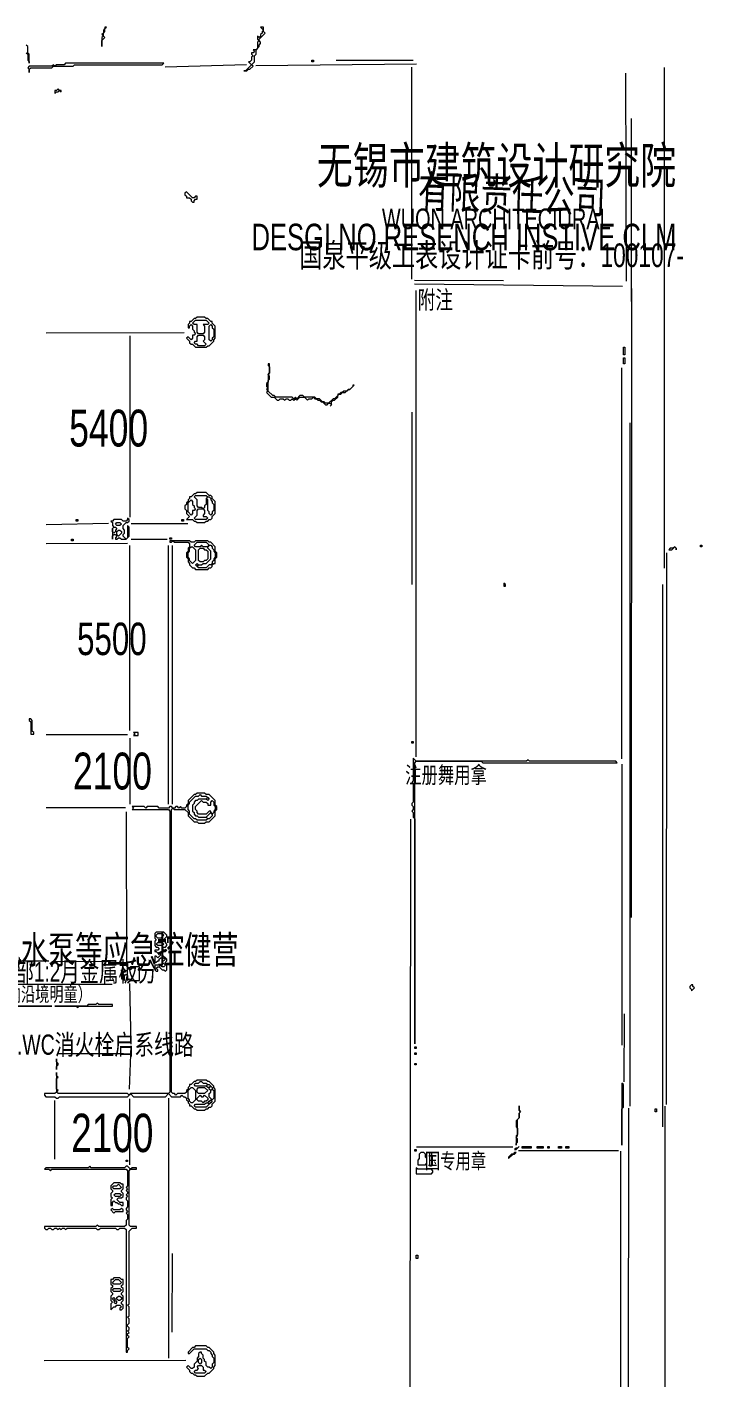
# Model space of a CAD drawing. Extents: x 10 to 1972, y 10 to 1392.
# Drawn here: x 1526 to 1972, y 498 to 1392 of the extents above; entities that cross this region are included whole.
import ezdxf

# ---------------------------------------------------------------- set-up
doc = ezdxf.new("R2010")
doc.units = 0
for name, color, linetype, lineweight in [('OCR_TEXT', 6, 'Continuous', 0), ('TRACE_CURVE', 6, 'Continuous', 0), ('TRACE_STRAIGHT', 5, 'Continuous', 0), ('TRACE_TEXT_SYMBOL', 6, 'Continuous', 0)]:
    doc.layers.add(name, color=color, linetype=linetype, lineweight=lineweight)
doc.styles.add('wqy-unicode', font='wqy-unicode.lff')

msp = doc.modelspace()

# ---------------------------------------------------------------- linework, layer by layer
at = {"layer": 'TRACE_CURVE', "color": 6}
for points in [[(1781, 908), (1781, 893), (1780, 892), (1781, 891), (1781, 879), (1780, 878), (1780, 877), (1781, 876), (1781, 874), (1780, 873), (1781, 872), (1781, 869), (1782, 868), (1782, 719), (1782, 905), (1783, 906), (1826, 906), (1827, 905), (1916, 905), (1915, 906), (1858, 906), (1857, 907), (1856, 906), (1783, 906)], [(1639, 883), (1640, 884), (1641, 883), (1644, 883), (1645, 882), (1644, 881), (1639, 881), (1638, 880), (1637, 880), (1636, 879), (1636, 878), (1635, 877), (1635, 873), (1636, 872), (1636, 871), (1637, 870), (1638, 870), (1639, 869), (1644, 869), (1645, 868), (1644, 867), (1638, 867), (1637, 868), (1636, 868), (1633, 871), (1633, 873), (1632, 874), (1632, 877), (1633, 878), (1633, 879), (1637, 883)], [(1641, 880), (1642, 879), (1644, 879), (1645, 878), (1645, 877), (1647, 877), (1647, 879), (1648, 880), (1649, 879), (1649, 877), (1650, 876), (1650, 874), (1649, 873), (1649, 872), (1648, 871), (1647, 872), (1647, 873), (1646, 873), (1644, 871), (1639, 871), (1638, 872), (1638, 873), (1637, 874), (1637, 876)], [(1644, 881), (1645, 882), (1646, 881), (1645, 880)], [(1647, 872), (1648, 871), (1648, 870), (1646, 868), (1645, 868), (1644, 869)], [(1634, 690), (1635, 690), (1637, 688), (1637, 682), (1635, 680), (1634, 680), (1633, 681), (1633, 682), (1632, 683), (1632, 688)], [(1639, 693), (1640, 694), (1641, 694), (1642, 693), (1644, 693), (1645, 692), (1644, 691), (1637, 691), (1636, 692), (1637, 693)], [(1638, 689), (1639, 690), (1643, 690), (1645, 688), (1643, 686), (1639, 686), (1638, 687)], [(1644, 691), (1645, 692), (1646, 692), (1647, 691), (1646, 690), (1645, 690)], [(1646, 690), (1647, 691), (1648, 690), (1648, 689), (1647, 688), (1646, 689)], [(1647, 688), (1648, 689), (1649, 688), (1649, 683), (1648, 682), (1646, 684), (1646, 686), (1647, 687)], [(1643, 679), (1644, 680), (1645, 680), (1646, 679), (1644, 677), (1637, 677), (1636, 678), (1637, 679)], [(1640, 685), (1641, 684), (1642, 684), (1643, 685), (1645, 683), (1645, 682), (1644, 681), (1643, 681), (1642, 680), (1641, 681), (1639, 681), (1638, 682), (1638, 683)], [(1645, 680), (1646, 681), (1647, 680), (1646, 679)], [(1646, 681), (1647, 682), (1648, 681), (1647, 680)]]:
    msp.add_lwpolyline(points, close=True, dxfattribs=at)
for points in [[(1638, 885), (1637, 884), (1636, 884), (1632, 880), (1632, 878), (1631, 877), (1631, 876), (1630, 875), (1628, 875), (1627, 876), (1626, 875), (1625, 876), (1624, 876), (1623, 875), (1622, 875), (1621, 876), (1620, 876), (1619, 875), (1613, 875), (1612, 876), (1605, 876), (1604, 875), (1603, 876), (1595, 876), (1596, 875), (1595, 874), (1619, 874), (1620, 873), (1620, 687), (1619, 686), (1594, 686), (1593, 685), (1592, 686), (1546, 686), (1545, 687), (1546, 688), (1545, 689), (1545, 696), (1546, 697), (1545, 698), (1545, 700), (1545, 687), (1544, 686), (1537, 686), (1537, 685), (1538, 684), (1544, 684), (1545, 683), (1546, 683), (1547, 684), (1592, 684), (1594, 686), (1596, 684), (1617, 684), (1619, 686), (1621, 684), (1627, 684), (1628, 685), (1629, 684), (1630, 684), (1631, 683), (1631, 682), (1632, 681), (1632, 680)], [(1632, 680), (1633, 679), (1633, 678), (1634, 678), (1636, 676), (1637, 676), (1638, 675), (1643, 675), (1644, 676), (1645, 676), (1646, 677), (1647, 677), (1648, 678), (1648, 679), (1650, 681), (1650, 689), (1649, 690), (1649, 691), (1646, 694), (1645, 694), (1644, 695), (1638, 695), (1637, 694), (1636, 694), (1634, 692), (1633, 692), (1633, 691), (1632, 690), (1632, 689), (1631, 688), (1631, 687), (1630, 686), (1625, 686), (1624, 685), (1623, 686), (1622, 686), (1621, 687), (1621, 874), (1622, 875), (1623, 874), (1630, 874), (1632, 872), (1632, 870), (1636, 866), (1638, 866), (1639, 865), (1643, 865), (1644, 866), (1646, 866), (1650, 870), (1650, 873), (1651, 874), (1651, 876), (1650, 877), (1650, 880), (1646, 884), (1644, 884), (1643, 885), (1638, 885)], [(1567, 638), (1566, 637), (1538, 637), (1537, 636), (1540, 636), (1541, 635), (1542, 636), (1591, 636), (1592, 635), (1592, 625), (1591, 624), (1592, 623), (1591, 622), (1592, 621), (1592, 620), (1591, 619), (1592, 618), (1591, 617), (1591, 616), (1592, 615), (1592, 611), (1591, 610), (1591, 609), (1592, 608), (1591, 607), (1592, 606), (1592, 603), (1591, 602), (1591, 599), (1590, 598), (1573, 598), (1572, 599), (1571, 598), (1537, 598), (1537, 597), (1538, 596), (1539, 596), (1540, 597), (1541, 597), (1542, 596), (1543, 596), (1544, 597), (1545, 597), (1546, 596), (1547, 597), (1548, 596), (1549, 597), (1550, 597), (1551, 596), (1552, 597), (1571, 597), (1572, 596), (1573, 596), (1574, 597), (1584, 597), (1585, 596), (1586, 596), (1587, 597), (1590, 597), (1591, 596), (1591, 515), (1592, 515), (1592, 516), (1593, 517)], [(1593, 517), (1592, 518), (1592, 524), (1593, 525), (1592, 526), (1592, 527), (1593, 528), (1592, 529), (1593, 530), (1593, 531), (1592, 532), (1592, 533), (1593, 534), (1593, 537), (1592, 538), (1593, 539), (1593, 545), (1592, 546), (1593, 547), (1593, 595), (1595, 597), (1598, 597), (1598, 598), (1594, 598), (1593, 599), (1593, 635), (1594, 636), (1598, 636), (1598, 637), (1595, 637), (1594, 636), (1592, 638), (1591, 638), (1590, 637), (1568, 637), (1567, 638)]]:
    msp.add_lwpolyline(points, dxfattribs=at)
at = {"layer": 'TRACE_STRAIGHT', "color": 5}
for p, q in [((1730, 1370), (1781, 1370)), ((1616.82, 1365.63), (1670.64, 1367.27)), ((1676.86, 1366.52), (1783.12, 1367.65)), ((1780.14, 1225.12), (1780.15, 1365.38)), ((1921.44, 1361.38), (1921.75, 1223.87)), ((1946.93, 1365.13), (1946.95, 1033.88)), ((1925.1, 1331.37), (1925.34, 1088.87)), ((1781.87, 1224.53), (1840.63, 1224.3)), ((1781.87, 1222.09), (1919.38, 1220.51)), ((1782.65, 1217.63), (1782.66, 908.88)), ((1925.36, 802.62), (1925.51, 1218.87)), ((1538.13, 1189.69), (1629.38, 1189.88)), ((1593.6, 1187.63), (1593.61, 1067.62)), ((1919.04, 907.62), (1919.05, 1166.38)), ((1780, 1137), (1780, 1023)), ((1924.52, 677.62), (1924.59, 1130.12)), ((1538.1, 1062.81), (1579.38, 1063.64)), ((1594.37, 1063.44), (1631.88, 1063.36)), ((1538.12, 1050.21), (1591.88, 1050.41)), ((1593.59, 926.37), (1593.61, 1048.88)), ((1594.38, 1052.94), (1618.12, 1052.93)), ((1619.04, 877.62), (1619.05, 1048.88)), ((1621.71, 877.62), (1621.71, 1048.88)), ((1948.58, 678.87), (1948.66, 1043.88)), ((1946, 1023), (1946, 664)), ((1538.13, 923.64), (1591.88, 923.82)), ((1593.59, 921.38), (1593.59, 877.62)), ((1919, 904), (1919, 718)), ((1538.12, 875.39), (1590.62, 875.47)), ((1591.01, 872.63), (1591.3, 770.12)), ((1778.94, 395.12), (1779.32, 867.63)), ((1516, 774), (1540, 774)), ((1541.87, 773.54), (1580.63, 773.63)), ((1440.63, 758.42), (1581.87, 758.56)), ((1593.35, 758.88), (1594.2, 718.82)), ((1920.62, 693.88), (1920.65, 738.88)), ((1593.23, 688.87), (1594.48, 717.73)), ((1545.63, 712.64), (1589.38, 712.59)), ((1543.92, 642.62), (1543.96, 681.38)), ((1593.58, 638.87), (1593.59, 682.62)), ((1619, 683), (1619, 511)), ((1923.4, 385.13), (1923.68, 676.38)), ((1947.64, 47.62), (1947.69, 677.63)), ((1783.12, 650.89), (1846.88, 650.9)), ((1850.62, 648.43), (1916.87, 648.4)), ((1918, 648), (1918, 397)), ((1621.57, 528.07), (1621.79, 580.13)), ((1536.87, 509.47), (1630.62, 509.53))]:
    msp.add_line(p, q, dxfattribs=at)
at = {"layer": 'TRACE_TEXT_SYMBOL', "color": 6}
for points in [[(1577, 1392), (1577, 1391), (1576, 1390), (1576, 1388), (1575, 1387), (1576, 1386), (1575, 1385), (1575, 1379), (1575, 1383), (1577, 1385), (1576, 1386), (1576, 1388), (1577, 1389), (1577, 1391), (1578, 1392)], [(1680, 1392), (1682, 1390), (1681, 1389), (1681, 1388), (1680, 1387), (1680, 1386), (1679, 1385), (1678, 1386), (1678, 1384), (1679, 1383), (1678, 1382), (1678, 1378), (1677, 1377), (1675, 1377), (1676, 1376), (1675, 1375), (1674, 1375), (1674, 1374), (1675, 1373), (1674, 1372), (1674, 1370), (1673, 1369), (1672, 1369), (1674, 1367), (1670, 1363), (1669, 1363), (1671, 1363), (1672, 1364), (1673, 1364), (1675, 1366), (1674, 1367), (1676, 1369), (1676, 1373), (1677, 1374), (1677, 1377), (1679, 1379), (1679, 1380), (1680, 1381), (1680, 1382), (1679, 1383), (1679, 1384), (1683, 1388), (1682, 1389), (1682, 1392)], [(1714, 1370), (1715, 1370), (1715, 1369), (1714, 1369)], [(1551, 1368), (1550, 1367), (1545, 1367), (1544, 1366), (1543, 1367), (1542, 1366), (1527, 1366), (1526, 1365), (1527, 1364), (1527, 1362), (1527, 1364), (1528, 1365), (1542, 1365), (1543, 1366), (1556, 1366), (1557, 1367), (1615, 1367), (1616, 1368)], [(1546, 1351), (1545, 1350), (1544, 1350), (1544, 1348), (1545, 1349), (1546, 1349), (1547, 1350), (1548, 1349), (1548, 1350), (1547, 1350)], [(1631, 1283), (1630, 1282), (1630, 1281), (1631, 1280), (1631, 1279), (1633, 1279), (1634, 1278), (1634, 1277), (1635, 1276), (1636, 1276), (1636, 1277), (1637, 1278), (1638, 1278), (1638, 1280), (1637, 1280), (1636, 1279), (1635, 1279)], [(1638, 1200), (1637, 1199), (1636, 1199), (1634, 1197), (1633, 1197), (1633, 1196), (1632, 1195), (1632, 1193), (1633, 1193), (1633, 1194), (1634, 1195), (1635, 1194), (1635, 1192), (1636, 1191), (1636, 1190), (1637, 1189), (1636, 1188), (1635, 1188), (1635, 1186), (1634, 1185), (1632, 1187), (1631, 1186), (1633, 1184), (1633, 1183), (1634, 1182), (1635, 1182), (1637, 1180), (1644, 1180), (1645, 1181), (1646, 1181), (1649, 1184), (1649, 1185), (1650, 1186), (1650, 1194), (1648, 1196), (1648, 1197), (1647, 1197), (1645, 1199), (1644, 1199), (1643, 1200)], [(1637, 1198), (1644, 1198), (1646, 1196), (1645, 1195), (1642, 1195), (1643, 1194), (1643, 1190), (1642, 1189), (1639, 1189), (1638, 1190), (1638, 1195), (1636, 1195), (1635, 1196)], [(1646, 1194), (1647, 1195), (1648, 1194), (1648, 1193), (1649, 1192), (1649, 1187), (1648, 1186), (1648, 1185), (1647, 1184), (1646, 1185)], [(1638, 1187), (1639, 1188), (1642, 1188), (1643, 1187), (1643, 1185), (1642, 1184), (1644, 1182), (1643, 1181), (1639, 1181), (1638, 1182), (1637, 1182), (1636, 1183), (1637, 1184), (1638, 1184)], [(1920, 1180), (1921, 1180), (1921, 1175), (1920, 1175)], [(1920, 1173), (1921, 1173), (1921, 1169), (1920, 1169)], [(1638, 1084), (1637, 1083), (1636, 1083), (1634, 1081), (1633, 1081), (1633, 1080), (1632, 1079), (1632, 1078), (1631, 1077), (1631, 1076), (1630, 1075), (1630, 1073), (1631, 1072), (1631, 1070), (1633, 1068), (1631, 1066), (1635, 1066), (1636, 1065), (1637, 1065), (1638, 1064), (1643, 1064), (1644, 1065), (1645, 1065), (1646, 1066), (1647, 1066), (1648, 1067), (1648, 1068), (1650, 1070), (1650, 1078), (1648, 1080), (1648, 1081), (1647, 1082), (1646, 1082), (1644, 1084)], [(1636, 1081), (1637, 1082), (1644, 1082), (1645, 1081), (1644, 1080), (1644, 1076), (1643, 1075), (1643, 1074), (1642, 1073), (1641, 1074), (1639, 1074), (1638, 1075), (1638, 1079)], [(1634, 1079), (1635, 1078), (1635, 1076), (1636, 1075), (1636, 1074), (1637, 1073), (1636, 1072), (1635, 1072), (1635, 1070), (1634, 1069), (1632, 1071), (1632, 1077)], [(1644, 1080), (1645, 1081), (1646, 1081), (1647, 1080), (1647, 1079), (1648, 1078), (1648, 1077), (1649, 1076), (1649, 1072), (1648, 1071), (1648, 1070), (1647, 1069), (1646, 1070), (1646, 1071), (1645, 1072), (1645, 1079)], [(1558, 1066), (1559, 1066), (1559, 1065), (1558, 1065)], [(1592, 1067), (1592, 1066), (1591, 1065), (1589, 1065), (1588, 1066), (1583, 1066), (1582, 1065), (1581, 1065), (1582, 1064), (1582, 1062), (1583, 1061), (1582, 1060), (1582, 1053), (1582, 1055), (1583, 1056), (1584, 1056), (1585, 1055), (1584, 1054), (1584, 1053), (1585, 1053), (1586, 1054), (1587, 1054), (1588, 1053), (1591, 1053), (1593, 1055), (1593, 1061), (1592, 1062), (1592, 1054), (1591, 1053), (1589, 1055), (1589, 1056), (1590, 1057), (1590, 1059), (1589, 1060), (1589, 1062), (1591, 1064), (1592, 1064), (1593, 1065), (1593, 1066)], [(1628, 1066), (1629, 1066), (1629, 1065), (1628, 1065)], [(1638, 1072), (1639, 1073), (1642, 1073), (1643, 1072), (1643, 1070), (1642, 1069), (1642, 1068), (1644, 1068), (1645, 1067), (1644, 1066), (1637, 1066), (1636, 1067), (1638, 1069)], [(1582, 1060), (1583, 1061), (1584, 1061), (1585, 1060), (1584, 1059), (1584, 1058), (1583, 1057), (1582, 1058)], [(1584, 1063), (1585, 1064), (1587, 1064), (1588, 1063), (1587, 1062), (1585, 1062)], [(1585, 1058), (1586, 1059), (1587, 1059), (1588, 1058), (1588, 1057), (1586, 1055), (1585, 1056)], [(1555, 1053), (1556, 1053), (1556, 1052), (1555, 1052)], [(1620, 1054), (1621, 1054), (1621, 1053), (1620, 1053)], [(1620, 1052), (1620, 1051), (1621, 1051), (1622, 1052), (1623, 1051), (1632, 1051), (1633, 1050), (1633, 1048), (1632, 1047), (1632, 1045), (1631, 1044), (1631, 1041), (1632, 1040), (1632, 1038), (1633, 1037), (1633, 1036), (1635, 1034), (1636, 1034), (1637, 1033), (1645, 1033), (1646, 1034), (1647, 1034), (1648, 1035), (1648, 1036), (1649, 1037), (1650, 1037), (1650, 1040), (1651, 1041), (1651, 1044), (1650, 1045), (1650, 1048), (1647, 1051), (1646, 1051), (1645, 1052), (1637, 1052), (1636, 1051), (1634, 1051), (1633, 1052)], [(1633, 1047), (1634, 1048), (1635, 1048), (1637, 1046), (1637, 1039), (1635, 1037), (1633, 1039), (1633, 1040), (1632, 1041), (1632, 1044), (1633, 1045)], [(1638, 1051), (1644, 1051), (1646, 1049), (1645, 1048), (1642, 1048), (1641, 1049), (1640, 1048), (1637, 1048), (1636, 1049)], [(1645, 1048), (1646, 1049), (1647, 1049), (1648, 1048), (1648, 1047), (1649, 1046), (1649, 1045), (1650, 1044), (1650, 1041), (1649, 1040), (1649, 1039), (1648, 1038), (1648, 1037), (1647, 1036), (1646, 1036), (1644, 1034), (1639, 1034), (1638, 1035), (1639, 1036), (1641, 1036), (1642, 1037), (1644, 1037), (1647, 1040), (1647, 1045), (1645, 1047)], [(1639, 1046), (1640, 1047), (1642, 1047), (1643, 1046), (1644, 1046), (1645, 1045), (1645, 1040), (1644, 1039), (1643, 1039), (1642, 1038), (1640, 1038), (1639, 1039)], [(1954, 1048), (1953, 1047), (1951, 1047), (1950, 1046), (1952, 1046), (1954, 1048), (1955, 1047), (1955, 1046), (1955, 1047)], [(1971, 1049), (1972, 1049), (1972, 1048), (1971, 1048)], [(1637, 1036), (1638, 1037), (1639, 1036), (1638, 1035)], [(1841, 1024), (1841, 1022), (1842, 1022), (1842, 1023)], [(1527, 934), (1527, 933), (1528, 932), (1528, 924), (1530, 924), (1530, 925), (1529, 926), (1529, 933), (1528, 934)], [(1596, 925), (1597, 924), (1596, 923), (1599, 923), (1599, 925)], [(1780, 919), (1781, 919), (1781, 918), (1780, 918)], [(1611, 791), (1612, 792), (1615, 792), (1616, 791), (1614, 789), (1612, 789), (1611, 790)], [(1611, 785), (1612, 786), (1615, 786), (1616, 785), (1615, 784), (1612, 784)], [(1594, 770), (1591, 767), (1590, 768), (1590, 767), (1589, 766), (1588, 767), (1588, 768), (1588, 762), (1589, 762), (1590, 761), (1590, 764), (1591, 765), (1592, 764), (1592, 761), (1593, 762), (1594, 761), (1600, 761), (1600, 767), (1599, 768), (1600, 769), (1600, 770)], [(1593, 769), (1594, 770), (1595, 769), (1594, 768)], [(1588, 764), (1589, 765), (1590, 764), (1589, 763)], [(1965, 758), (1964, 757), (1964, 756), (1965, 755), (1965, 754), (1967, 756), (1966, 757), (1966, 758)], [(1441, 746), (1439, 744), (1500, 744), (1501, 743), (1502, 744), (1542, 744), (1460, 744), (1459, 745), (1442, 745)], [(1572, 746), (1571, 745), (1566, 745), (1565, 744), (1544, 744), (1558, 744), (1559, 743), (1560, 744), (1582, 744), (1582, 745), (1573, 745)], [(1782, 717), (1783, 717), (1783, 716), (1782, 716)], [(1545, 709), (1545, 702), (1545, 704), (1546, 705), (1546, 706), (1545, 707)], [(1782, 713), (1783, 713), (1783, 712), (1782, 712)], [(1782, 706), (1783, 706), (1783, 705), (1782, 705)], [(1919, 693), (1919, 652), (1919, 676), (1920, 677), (1920, 692)], [(1851, 678), (1851, 675), (1852, 674), (1851, 673), (1851, 670), (1849, 668), (1849, 664), (1850, 663), (1850, 659), (1849, 658), (1849, 652), (1849, 653), (1850, 654), (1850, 656), (1849, 657), (1850, 658), (1850, 669), (1851, 670), (1851, 673), (1852, 674), (1851, 675)], [(1941, 676), (1942, 676), (1942, 674), (1941, 674)], [(1782, 649), (1783, 649), (1783, 648), (1782, 648)], [(1786, 647), (1785, 646), (1785, 643), (1784, 642), (1784, 639), (1789, 639), (1790, 640), (1790, 643), (1789, 644), (1789, 646), (1788, 647)], [(1792, 647), (1793, 647), (1793, 638), (1792, 638)], [(1848, 647), (1847, 646), (1846, 646), (1844, 644), (1844, 643), (1847, 646), (1848, 646), (1849, 647)], [(1851, 651), (1850, 650), (1849, 650), (1848, 649), (1849, 649)], [(1853, 651), (1859, 651), (1859, 650), (1853, 650)], [(1863, 651), (1867, 651), (1867, 650), (1863, 650)], [(1870, 651), (1871, 651), (1871, 650), (1870, 650)], [(1877, 651), (1879, 651), (1879, 650), (1877, 650)], [(1882, 651), (1884, 651), (1884, 650), (1882, 650)], [(1591, 642), (1592, 642), (1592, 641), (1591, 641)], [(1783, 637), (1783, 633), (1793, 633), (1794, 634), (1794, 635), (1793, 636), (1784, 636)], [(1583, 627), (1581, 625), (1581, 623), (1582, 622), (1582, 621), (1581, 620), (1581, 618), (1582, 617), (1581, 616), (1581, 612), (1582, 612), (1582, 614), (1583, 615), (1584, 614), (1585, 614), (1586, 613), (1587, 613), (1588, 612), (1589, 612), (1589, 614), (1587, 614), (1585, 616), (1586, 617), (1588, 617), (1589, 618), (1589, 620), (1588, 621), (1588, 622), (1589, 623), (1589, 626), (1588, 626), (1587, 627)], [(1585, 625), (1586, 626), (1588, 624), (1587, 623), (1583, 623), (1582, 624), (1583, 625)], [(1583, 619), (1584, 620), (1587, 620), (1588, 619), (1587, 618), (1584, 618)], [(1582, 610), (1581, 609), (1583, 607), (1584, 608), (1589, 608), (1589, 609), (1588, 610), (1587, 609), (1583, 609)], [(1783, 579), (1784, 579), (1784, 577), (1783, 577)], [(1583, 564), (1582, 563), (1581, 563), (1581, 560), (1582, 559), (1582, 558), (1581, 557), (1581, 555), (1582, 554), (1582, 553), (1581, 552), (1581, 549), (1582, 548), (1581, 547), (1581, 543), (1583, 545), (1584, 545), (1585, 546), (1587, 546), (1588, 545), (1587, 544), (1587, 543), (1588, 543), (1589, 544), (1589, 546), (1588, 547), (1588, 548), (1589, 549), (1589, 552), (1588, 553), (1588, 554), (1589, 555), (1589, 557), (1588, 558), (1588, 559), (1589, 560), (1589, 563), (1588, 563), (1587, 564)], [(1584, 563), (1586, 563), (1588, 561), (1587, 560), (1583, 560), (1582, 561)], [(1582, 556), (1583, 557), (1587, 557), (1588, 556), (1587, 555), (1583, 555)], [(1582, 550), (1583, 551), (1584, 550), (1583, 549)], [(1583, 548), (1584, 549), (1585, 548), (1584, 547)], [(1585, 551), (1586, 552), (1587, 552), (1588, 551), (1588, 550), (1587, 549), (1586, 549), (1585, 550)], [(1637, 519), (1636, 518), (1635, 518), (1632, 515), (1632, 514), (1633, 514), (1636, 517), (1644, 517), (1645, 516), (1646, 516), (1647, 515), (1647, 514), (1648, 513), (1648, 512), (1649, 511), (1649, 508), (1648, 507), (1648, 505), (1647, 504), (1646, 505), (1645, 505), (1644, 506), (1644, 508), (1643, 509), (1643, 510), (1642, 511), (1642, 513), (1641, 514), (1641, 515), (1640, 515), (1639, 514), (1639, 512), (1638, 511), (1638, 509), (1636, 507), (1636, 505), (1635, 504), (1634, 504), (1632, 506), (1631, 505), (1633, 503), (1633, 502), (1634, 501), (1635, 501), (1636, 500), (1637, 500), (1638, 499), (1643, 499), (1645, 501), (1646, 501), (1649, 504), (1649, 505), (1650, 506), (1650, 513), (1649, 514), (1649, 515), (1646, 518), (1645, 518), (1644, 519)], [(1639, 510), (1640, 511), (1641, 510), (1641, 508), (1640, 507), (1639, 508)], [(1638, 505), (1639, 506), (1641, 506), (1642, 505), (1642, 503), (1643, 503), (1644, 502), (1643, 501), (1637, 501), (1636, 502), (1637, 503), (1638, 503), (1639, 504)]]:
    msp.add_lwpolyline(points, close=True, dxfattribs=at)
for points in [[(1525, 1375), (1526, 1374), (1526, 1370), (1527, 1369), (1527, 1368), (1527, 1374), (1526, 1375), (1526, 1379), (1525, 1380)], [(1685, 1169), (1685, 1168), (1686, 1167), (1686, 1163), (1685, 1162), (1685, 1157), (1684, 1156), (1684, 1154), (1685, 1153), (1684, 1152), (1685, 1151), (1684, 1150), (1687, 1147), (1689, 1147), (1691, 1145), (1692, 1145), (1693, 1146), (1695, 1146), (1696, 1145), (1697, 1146), (1698, 1146), (1699, 1145), (1700, 1145), (1701, 1146), (1702, 1145), (1703, 1146), (1704, 1145), (1706, 1147), (1709, 1147), (1711, 1145), (1712, 1146), (1714, 1146), (1715, 1147), (1716, 1146), (1717, 1146), (1718, 1145), (1719, 1145), (1720, 1144), (1721, 1144), (1723, 1142), (1724, 1142), (1725, 1143), (1726, 1143), (1727, 1142), (1726, 1141), (1727, 1142), (1727, 1144), (1728, 1145), (1729, 1145), (1731, 1147), (1731, 1148), (1732, 1149), (1733, 1149), (1734, 1150), (1736, 1150), (1738, 1152), (1739, 1152), (1742, 1155), (1741, 1155), (1741, 1154), (1739, 1152), (1738, 1152), (1737, 1151), (1735, 1151)], [(1735, 1151), (1734, 1150), (1733, 1150), (1732, 1149), (1731, 1149), (1731, 1148), (1729, 1146), (1728, 1146), (1725, 1143), (1723, 1143), (1722, 1144), (1721, 1144), (1719, 1146), (1717, 1146), (1716, 1147), (1709, 1147), (1708, 1148), (1706, 1148), (1704, 1146), (1703, 1147), (1702, 1146), (1701, 1147), (1690, 1147), (1689, 1148), (1688, 1148), (1685, 1151), (1685, 1158), (1686, 1159), (1686, 1161), (1685, 1162), (1686, 1163), (1686, 1169), (1685, 1169)], [(1611, 793), (1610, 792), (1610, 789), (1611, 788), (1610, 787), (1610, 784), (1611, 783), (1612, 783), (1613, 782), (1612, 781), (1610, 781), (1610, 780), (1611, 780), (1612, 779), (1613, 779), (1614, 778), (1612, 776), (1611, 777), (1610, 777), (1610, 773), (1611, 773), (1612, 774), (1613, 774), (1613, 775), (1614, 776), (1616, 776), (1617, 775), (1615, 773), (1617, 771), (1616, 770), (1615, 770), (1614, 771), (1610, 771), (1610, 768), (1611, 767), (1612, 767), (1612, 768), (1611, 769), (1612, 770), (1613, 770), (1615, 768), (1616, 768), (1617, 767), (1618, 768), (1618, 771), (1617, 772), (1617, 773), (1618, 774), (1618, 775), (1615, 778), (1615, 779), (1616, 780), (1617, 780), (1618, 781), (1616, 781), (1615, 782), (1616, 783), (1617, 783), (1618, 784), (1618, 785), (1617, 786), (1617, 787), (1616, 788), (1618, 790)], [(1618, 790), (1618, 791), (1616, 793), (1611, 793)]]:
    msp.add_lwpolyline(points, dxfattribs=at)

# ---------------------------------------------------------------- texts
at = {"layer": 'OCR_TEXT', "color": 6, "style": 'wqy-unicode', "width": 0.72}
for s, height, p in [('无锡市建筑设计研究院', 24.198, (1717.26, 1288.31)), ('WUON ARCHITECIURAL', 13.6659, (1760.27, 1258.18)), ('DESGI NO RESENCH INSTIVE CLM', 17.5705, (1674.02, 1244.23)), ('国泉平级工表设计证卡前号：100107-', 15.6114, (1705.56, 1233.13)), ('附注', 11.915, (1783.93, 1205.5)), ('5400', 24.403, (1553.37, 1114.33)), ('5500', 21.475, (1558.63, 976.29)), ('2100', 24.403, (1555.88, 887.33)), ('注册舞用拿', 11.024, (1775.62, 891.45)), ('100×100防火线缠，只机水泵等应急控健营', 18.3517, (1325.87, 772.1)), ('400x100防火丝槽，内部1:2月金属板分', 13.0546, (1392.09, 760.2)), ('详见系能丽竖井内沿境明童）', 9.5432, (1446.57, 747.08)), ('NH-BV-4x2.5-G20.WC消火栓启系线路', 13.3858, (1414.22, 711.76)), ('2100', 25.38, (1554.73, 647.34)), ('国专用章', 10.327, (1788.66, 636.3))]:
    msp.add_text(s, height=height, dxfattribs=at).set_placement(p)
msp.add_text('有限责任公司', height=21.083, rotation=-2.03332, dxfattribs=at).set_placement((1783.8, 1272.9))

doc.saveas('drawing.dxf')
